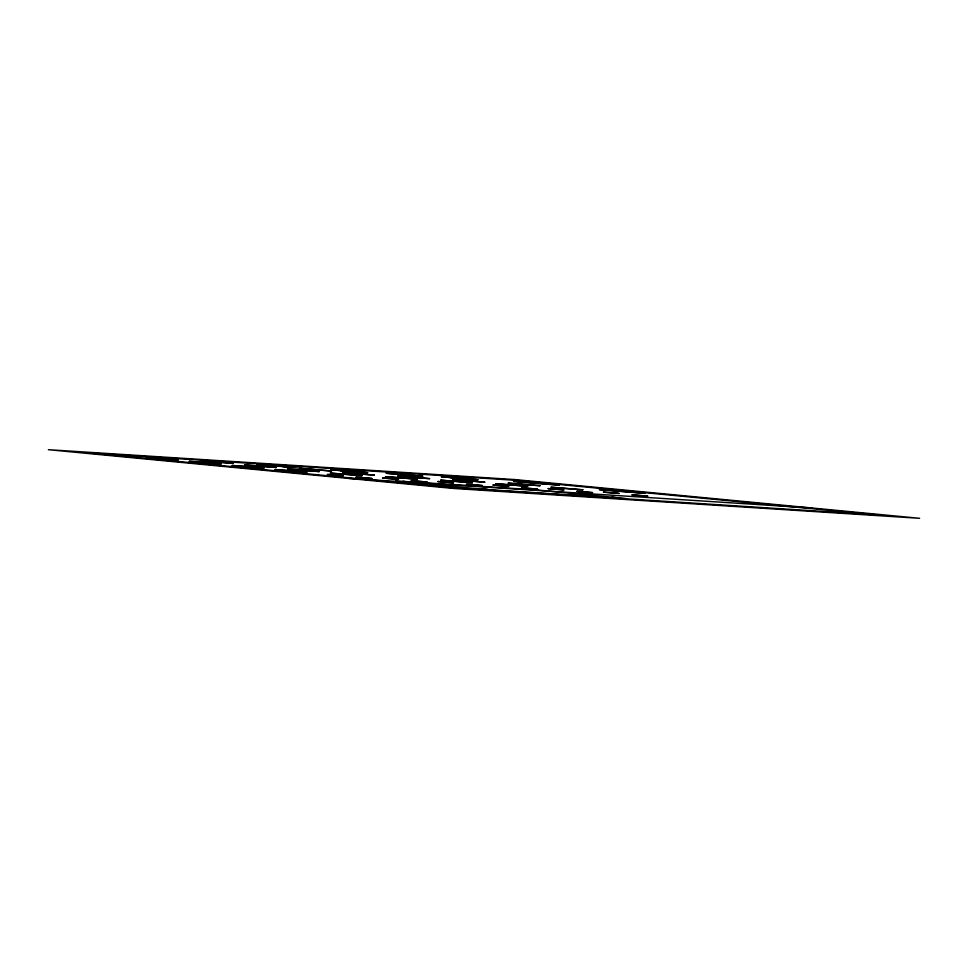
<?xml version="1.0" encoding="UTF-8"?>
<svg xmlns="http://www.w3.org/2000/svg" width="968" height="968" viewBox="0 0 968 968"><rect width="100%" height="100%" fill="white"/><g stroke="black" fill="none" stroke-linecap="round" stroke-linejoin="round"><path stroke-width="1.45" d="M327.378 474.477L335.182 474.973M350.101 471.416L358.245 471.924M382.578 478.01L398.477 479.281M413.372 475.482L404.66 474.901M398.417 479.293L382.602 478.023M521.583 487.811L537.47 489.094M537.409 489.106L521.679 487.848M548.178 488.61L564.066 489.893L548.203 488.622M482.1 489.07L488.429 489.578L482.1 489.082M532.739 489.76L531.856 489.723L538.184 490.244L532.944 489.772M345.915 478.168L812.321 508.043M457.029 477.926L450.773 477.551L468.645 479.003L441.239 476.776L478.18 479.765L456.739 477.756M346.629 470.859L340.373 470.484L367.779 472.686L346.35 470.678M336.041 475.288L343.265 475.76L327.486 474.501M404.346 474.586L395.573 474.017L422.98 476.232L386.038 473.243L404.83 475.058M349.642 471.525L330.826 469.722L358.208 471.912M405.277 481.616C396.299 481.023 414.51 482.342 405.398 481.725M404.975 474.647L413.445 475.457M272.649 465.62L315.568 469.722M146.422 457.259L178.16 459.824L146.422 457.259M189.329 461.361L221.067 463.926L189.329 461.361M201.61 460.792L233.348 463.357L201.61 460.792M232.235 465.463L263.974 468.04L232.235 465.463M244.529 464.894L276.267 467.471L244.529 464.894M256.81 464.325L288.549 466.891L256.81 464.325M275.142 469.577L306.88 472.142L275.142 469.577M287.435 468.996L319.174 471.573L287.435 468.996M299.717 468.427L331.455 471.005L299.717 468.427M330.342 473.11L362.08 475.675L330.342 473.11M342.636 472.541L374.374 475.106L342.636 472.541M385.542 476.643L417.281 479.208L385.542 476.643M397.824 476.075L429.562 478.64L397.824 476.075M440.743 480.176L472.481 482.754L440.743 480.176M453.024 479.608L484.762 482.173L453.024 479.608M495.931 483.71L527.669 486.287L495.931 483.71M508.224 483.141L539.962 485.718L508.224 483.141M513.597 481.411L559.226 485.101L513.597 481.411M551.131 487.255L582.869 489.82L551.131 487.255M599.422 489.614L645.051 493.317L599.422 489.614M356.042 477.2L371.869 478.494L356.042 477.2M411.243 480.733L427.069 482.028L411.243 480.733M437.839 481.532L453.677 482.814L437.923 481.532M466.443 484.266L482.27 485.561L466.443 484.266M493.027 485.065L508.853 486.359L493.123 485.065M576.831 491.345L592.67 492.627L576.928 491.333M603.427 492.143L619.266 493.426L603.512 492.131M632.031 494.878L647.87 496.161L632.128 494.878M611.824 497.37L618.104 497.879L611.824 497.37M514.819 479.571L48.4 449.696L453.181 488.429L919.6 518.303L514.819 479.571M515.569 480.297L90.556 453.072L452.431 487.703L877.444 514.928L515.569 480.297M535.74 489.881L395.537 480.902L485.452 489.505L625.655 498.484L535.74 489.881"/></g></svg>
